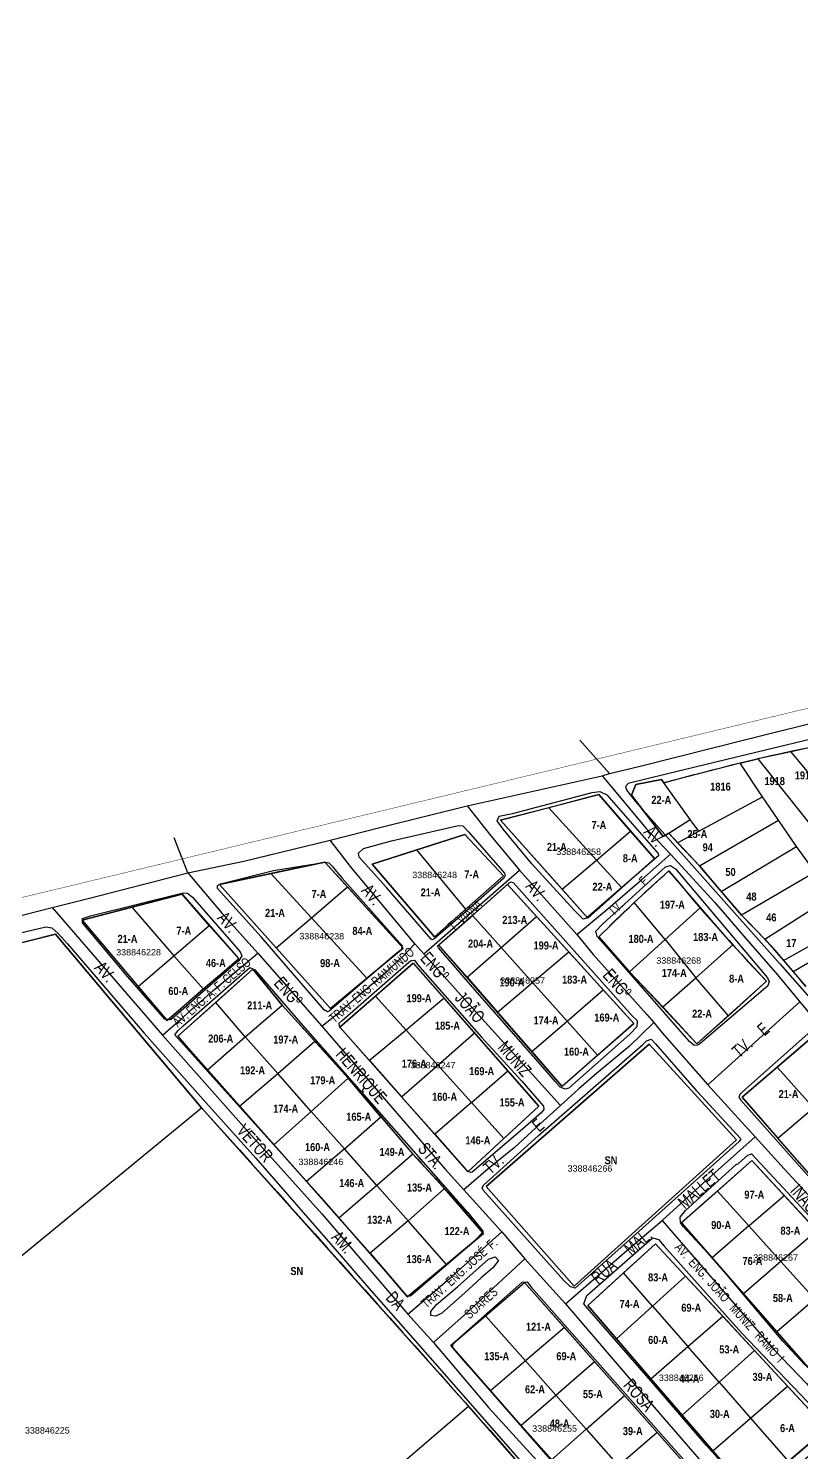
# Model space of a CAD drawing. Extents: x 206099 to 208675, y 4843659 to 4845705.
# Drawn here: x 206519.7 to 206761.2, y 4844237.4 to 4844682.2 of the extents above; entities that cross this region are included whole.
import ezdxf
from ezdxf.enums import TextEntityAlignment as Align

# ---------------------------------------------------------------- set-up
doc = ezdxf.new("R2010")
doc.units = 0
doc.header["$LTSCALE"] = 1.5
doc.header["$MEASUREMENT"] = 0
for name, color, linetype in [('CD-MALHA-LOTES', 40, 'CONTINUOUS'), ('CD_TXT_QUADRA', 7, 'CONTINUOUS'), ('LM-LIM-SETOR-FISCAL', 7, 'CONTINUOUS'), ('RU-QUADRAS', 6, 'CONTINUOUS'), ('SV-EIXO-RUA-PAV', 20, 'CONTINUOUS'), ('SV-RUA-PAVIM-S-GUIA-C-GUIA', 7, 'CONTINUOUS'), ('SV-TXT-RUA-PAV-S-GUIA-C-GUIA', 7, 'CONTINUOUS'), ('Th_NmrPort', 7, 'CONTINUOUS')]:
    doc.layers.add(name, color=color, linetype=linetype)
doc.styles.add('3388-46-2D_TXT$0$ARIAL', font='ARIAL.TTF')
doc.styles.add('ARIAL', font='ARIAL.TTF')
doc.styles.add('MONOTXT', font='ARIAL.TTF', dxfattribs={"height": 0.2})
doc.styles.get("Standard").update_dxf_attribs({"font": 'swisscbo.ttf'})
doc.linetypes.add('Limite', pattern='A,20,-3,[130,ltypeshp.shx,S=6.35,R=0,X=0,Y=0],-3,20', length=46)

msp = doc.modelspace()

# ---------------------------------------------------------------- linework, layer by layer
at = {"layer": 'CD-MALHA-LOTES', "linetype": 'Continuous'}
for p, q in [((206757.97, 4844456.3), (206747.51, 4844454.14)), ((206766.96, 4844458.39), (206757.97, 4844456.3)), ((206775.87, 4844434.45), (206757.97, 4844456.3)), ((206742.04, 4844452.79), (206718.18, 4844446.58)), ((206742.04, 4844452.79), (206747.51, 4844454.14)), ((206748.95, 4844442.24), (206742.04, 4844452.79)), ((206747.51, 4844454.14), (206772.44, 4844422.8)), ((206709.41, 4844446.12), (206708.06, 4844442.73)), ((206717.39, 4844447.68), (206709.41, 4844446.12)), ((206718.18, 4844446.58), (206717.39, 4844447.68)), ((206726.41, 4844435.1), (206718.18, 4844446.58)), ((206697.84, 4844442.98), (206682.2, 4844438.81)), ((206707.78, 4844431.55), (206697.84, 4844442.98)), ((206708.06, 4844442.73), (206717.99, 4844429.87)), ((206729.11, 4844431.47), (206748.95, 4844442.24)), ((206753.98, 4844434.92), (206748.95, 4844442.24)), ((206682.2, 4844438.81), (206667.11, 4844434.96)), ((206697.08, 4844422.48), (206682.2, 4844438.81)), ((206667.11, 4844434.96), (206686.38, 4844413.43)), ((206719.68, 4844430.92), (206726.41, 4844435.1)), ((206729.11, 4844431.47), (206726.41, 4844435.1)), ((206729.3, 4844420.7), (206753.98, 4844434.92)), ((206759.59, 4844426.7), (206753.98, 4844434.92)), ((206656, 4844430.42), (206641, 4844425.63)), ((206668.06, 4844417.53), (206656, 4844430.42)), ((206697.08, 4844422.48), (206707.78, 4844431.55)), ((206715.27, 4844422.93), (206707.78, 4844431.55)), ((206717.99, 4844429.87), (206719.68, 4844430.92)), ((206719.68, 4844430.92), (206722.48, 4844427.85)), ((206722.48, 4844427.85), (206729.11, 4844431.47)), ((206641, 4844425.63), (206627.08, 4844421.21)), ((206656.36, 4844407.17), (206641, 4844425.63)), ((206722.48, 4844427.85), (206729.3, 4844420.7)), ((206736.11, 4844412.69), (206759.59, 4844426.7)), ((206765.44, 4844418.7), (206759.59, 4844426.7)), ((206612.33, 4844421.86), (206595.4, 4844418.24)), ((206619.34, 4844414.15), (206612.33, 4844421.86)), ((206627.08, 4844421.21), (206646.51, 4844398.46)), ((206686.38, 4844413.43), (206697.08, 4844422.48)), ((206697.08, 4844422.48), (206705.08, 4844413.76)), ((206705.08, 4844413.76), (206715.27, 4844422.93)), ((206729.3, 4844420.7), (206736.11, 4844412.69)), ((206595.4, 4844418.24), (206579.35, 4844414.8)), ((206579.35, 4844414.8), (206597.1, 4844395.04)), ((206608.07, 4844404.47), (206595.4, 4844418.24)), ((206656.36, 4844407.17), (206668.06, 4844417.53)), ((206669.35, 4844414.81), (206658.4, 4844405.17)), ((206678.43, 4844404.82), (206669.35, 4844414.81)), ((206719.76, 4844419.16), (206708.87, 4844409.18)), ((206729.62, 4844407.71), (206719.76, 4844419.16)), ((206765.44, 4844418.7), (206742.44, 4844405.22)), ((206749.7, 4844397.77), (206778.23, 4844416.03)), ((206567.72, 4844411.79), (206551.96, 4844407.72)), ((206576.2, 4844402.02), (206567.72, 4844411.79)), ((206608.07, 4844404.47), (206619.34, 4844414.15)), ((206636.7, 4844394.99), (206619.34, 4844414.15)), ((206686.38, 4844413.43), (206694.46, 4844404.32)), ((206694.46, 4844404.32), (206705.08, 4844413.76)), ((206736.11, 4844412.69), (206742.44, 4844405.22)), ((206551.96, 4844407.72), (206536.48, 4844403.73)), ((206551.96, 4844407.72), (206565.16, 4844392.61)), ((206646.51, 4844398.46), (206656.36, 4844407.17)), ((206708.87, 4844409.18), (206697.85, 4844398.49)), ((206718.53, 4844397.63), (206708.87, 4844409.18)), ((206718.53, 4844397.63), (206729.62, 4844407.71)), ((206739.69, 4844396.01), (206729.62, 4844407.71)), ((206536.48, 4844403.73), (206553.94, 4844383.04)), ((206565.16, 4844392.61), (206576.2, 4844402.02)), ((206585.41, 4844391.59), (206576.2, 4844402.02)), ((206597.1, 4844395.04), (206608.07, 4844404.47)), ((206608.07, 4844404.47), (206625.38, 4844385.55)), ((206658.4, 4844405.17), (206647.91, 4844395.95)), ((206667.36, 4844395.16), (206658.4, 4844405.17)), ((206667.36, 4844395.16), (206678.43, 4844404.82)), ((206688.44, 4844393.82), (206678.43, 4844404.82)), ((206742.44, 4844405.22), (206749.7, 4844397.77)), ((206755.56, 4844391.14), (206780.93, 4844405.38)), ((206783.35, 4844401.94), (206758.56, 4844387.62)), ((206528.2, 4844399.31), (206390.32, 4844365.13)), ((206573.81, 4844345.11), (206528.2, 4844399.31)), ((206697.85, 4844398.49), (206707.45, 4844387.61)), ((206707.45, 4844387.61), (206718.53, 4844397.63)), ((206718.53, 4844397.63), (206728.11, 4844385.74)), ((206749.7, 4844397.77), (206755.56, 4844391.14)), ((206553.94, 4844383.04), (206565.16, 4844392.61)), ((206574.3, 4844382.22), (206565.16, 4844392.61)), ((206597.1, 4844395.04), (206614.05, 4844376.1)), ((206625.38, 4844385.55), (206636.7, 4844394.99)), ((206647.91, 4844395.95), (206656.7, 4844385.86)), ((206656.7, 4844385.86), (206667.36, 4844395.16)), ((206667.36, 4844395.16), (206677.15, 4844384.22)), ((206677.15, 4844384.22), (206688.44, 4844393.82)), ((206699.23, 4844381.95), (206688.44, 4844393.82)), ((206728.11, 4844385.74), (206739.69, 4844396.01)), ((206750.26, 4844384.63), (206739.69, 4844396.01)), ((206574.3, 4844382.22), (206585.41, 4844391.59)), ((206589.79, 4844388.4), (206578.19, 4844378.04)), ((206598.93, 4844377.16), (206589.79, 4844388.4)), ((206639.91, 4844390.33), (206628.08, 4844379.99)), ((206649.56, 4844379.32), (206639.91, 4844390.33)), ((206755.56, 4844391.14), (206758.56, 4844387.62)), ((206614.05, 4844376.1), (206625.38, 4844385.55)), ((206656.7, 4844385.86), (206666.23, 4844374.93)), ((206666.23, 4844374.93), (206677.15, 4844384.22)), ((206687.92, 4844372.19), (206677.15, 4844384.22)), ((206707.45, 4844387.61), (206717.87, 4844376.67)), ((206717.87, 4844376.67), (206728.11, 4844385.74)), ((206738.31, 4844373.79), (206728.11, 4844385.74)), ((206738.31, 4844373.79), (206750.26, 4844384.63)), ((206758.56, 4844387.62), (206762.47, 4844382.98)), ((206553.94, 4844383.04), (206563.04, 4844372.33)), ((206563.04, 4844372.33), (206574.3, 4844382.22)), ((206628.08, 4844379.99), (206616.99, 4844370.31)), ((206637.67, 4844369.37), (206628.08, 4844379.99)), ((206649.56, 4844379.32), (206637.67, 4844369.37)), ((206659.03, 4844368.51), (206649.56, 4844379.32)), ((206687.92, 4844372.19), (206699.23, 4844381.95)), ((206708.79, 4844371.44), (206699.23, 4844381.95)), ((206578.19, 4844378.04), (206566.38, 4844367.5)), ((206587.44, 4844367.25), (206578.19, 4844378.04)), ((206587.44, 4844367.25), (206598.93, 4844377.16)), ((206609.17, 4844365.94), (206598.93, 4844377.16)), ((206666.23, 4844374.93), (206676.91, 4844362.67)), ((206717.87, 4844376.67), (206728.49, 4844365.06)), ((206676.91, 4844362.67), (206687.92, 4844372.19)), ((206687.92, 4844372.19), (206697.49, 4844361.5)), ((206697.49, 4844361.5), (206708.79, 4844371.44)), ((206728.49, 4844365.06), (206738.31, 4844373.79)), ((206566.38, 4844367.5), (206575.54, 4844356.89)), ((206575.54, 4844356.89), (206587.44, 4844367.25)), ((206587.44, 4844367.25), (206597.58, 4844355.79)), ((206597.58, 4844355.79), (206609.17, 4844365.94)), ((206609.17, 4844365.94), (206619.58, 4844354.36)), ((206616.99, 4844370.31), (206626.27, 4844359.83)), ((206637.67, 4844369.37), (206626.27, 4844359.83)), ((206647.54, 4844358.43), (206637.67, 4844369.37)), ((206647.54, 4844358.43), (206659.03, 4844368.51)), ((206669.46, 4844356.62), (206659.03, 4844368.51)), ((206764.58, 4844367.29), (206753.52, 4844357.79)), ((206713.54, 4844364.97), (206662.63, 4844320.48)), ((206676.91, 4844362.67), (206686.41, 4844351.76)), ((206686.41, 4844351.76), (206697.49, 4844361.5)), ((206740.88, 4844335.09), (206713.54, 4844364.97)), ((206626.27, 4844359.83), (206636.26, 4844348.54)), ((206636.26, 4844348.54), (206647.54, 4844358.43)), ((206647.54, 4844358.43), (206658.09, 4844346.76)), ((206753.52, 4844357.79), (206742.61, 4844348.41)), ((206764.86, 4844345.07), (206753.52, 4844357.79)), ((206575.54, 4844356.89), (206585.59, 4844345.6)), ((206585.59, 4844345.6), (206597.58, 4844355.79)), ((206608.02, 4844343.99), (206597.58, 4844355.79)), ((206619.58, 4844354.36), (206608.02, 4844343.99)), ((206629.78, 4844342.26), (206619.58, 4844354.36)), ((206658.09, 4844346.76), (206669.46, 4844356.62)), ((206679.09, 4844345.63), (206669.46, 4844356.62)), ((206636.26, 4844348.54), (206646.63, 4844336.83)), ((206742.61, 4844348.41), (206753.79, 4844335.63)), ((206459.44, 4844251.33), (206573.81, 4844345.11)), ((206657.11, 4844251.92), (206573.81, 4844345.11)), ((206585.59, 4844345.6), (206596.35, 4844333.52)), ((206596.35, 4844333.52), (206608.02, 4844343.99)), ((206608.02, 4844343.99), (206618.39, 4844332.29)), ((206658.09, 4844346.76), (206646.63, 4844336.83)), ((206658.09, 4844346.76), (206668.21, 4844335.55)), ((206668.21, 4844335.55), (206679.09, 4844345.63)), ((206753.79, 4844335.63), (206764.86, 4844345.07)), ((206618.39, 4844332.29), (206629.78, 4844342.26)), ((206629.78, 4844342.26), (206639.77, 4844330.63)), ((206646.63, 4844336.83), (206656.97, 4844325.14)), ((206656.97, 4844325.14), (206668.21, 4844335.55)), ((206690.18, 4844289.4), (206740.88, 4844335.09)), ((206763.57, 4844324.44), (206753.79, 4844335.63)), ((206596.35, 4844333.52), (206606.53, 4844322.09)), ((206618.39, 4844332.29), (206606.53, 4844322.09)), ((206628.52, 4844320.84), (206618.39, 4844332.29)), ((206639.77, 4844330.63), (206628.52, 4844320.84)), ((206649.68, 4844319.86), (206639.77, 4844330.63)), ((206745.66, 4844328.6), (206734.88, 4844319.07)), ((206755.74, 4844317.75), (206745.66, 4844328.6)), ((206606.53, 4844322.09), (206616.69, 4844310.68)), ((206628.52, 4844320.84), (206616.69, 4844310.68)), ((206628.52, 4844320.84), (206638.28, 4844309.81)), ((206649.68, 4844319.86), (206638.28, 4844309.81)), ((206661.81, 4844305.84), (206649.68, 4844319.86)), ((206662.63, 4844320.48), (206690.18, 4844289.4)), ((206734.88, 4844319.07), (206723.68, 4844309.17)), ((206744.7, 4844308.2), (206734.88, 4844319.07)), ((206744.7, 4844308.2), (206755.74, 4844317.75)), ((206766, 4844306.7), (206755.74, 4844317.75)), ((206616.69, 4844310.68), (206626.47, 4844299.7)), ((206638.28, 4844309.81), (206626.47, 4844299.7)), ((206650.26, 4844296.2), (206638.28, 4844309.81)), ((206723.68, 4844309.17), (206733.21, 4844298.27)), ((206744.7, 4844308.2), (206733.21, 4844298.27)), ((206754.75, 4844297.08), (206744.7, 4844308.2)), ((206650.26, 4844296.2), (206661.81, 4844305.84)), ((206766, 4844306.7), (206754.75, 4844297.08)), ((206626.47, 4844299.7), (206638.12, 4844286.06)), ((206715.55, 4844302.63), (206705.61, 4844293.56)), ((206724.89, 4844292.56), (206715.55, 4844302.63)), ((206638.12, 4844286.06), (206650.26, 4844296.2)), ((206733.21, 4844298.27), (206743.03, 4844287.05)), ((206754.75, 4844297.08), (206743.03, 4844287.05)), ((206754.75, 4844297.08), (206765.32, 4844285.39)), ((206662.42, 4844280.09), (206674.69, 4844290.55)), ((206674.69, 4844290.55), (206687.1, 4844276.5)), ((206705.61, 4844293.56), (206694.43, 4844283.37)), ((206714.66, 4844283.2), (206705.61, 4844293.56)), ((206714.66, 4844283.2), (206724.89, 4844292.56)), ((206736.55, 4844280), (206724.89, 4844292.56)), ((206743.03, 4844287.05), (206753.49, 4844275.1)), ((206694.43, 4844283.37), (206703.43, 4844272.91)), ((206703.43, 4844272.91), (206714.66, 4844283.2)), ((206714.66, 4844283.2), (206725.71, 4844270.55)), ((206765.32, 4844285.39), (206753.49, 4844275.1)), ((206662.42, 4844280.09), (206651.64, 4844270.9)), ((206674.91, 4844266.03), (206662.42, 4844280.09)), ((206725.71, 4844270.55), (206736.55, 4844280)), ((206746.51, 4844269.26), (206736.55, 4844280)), ((206687.1, 4844276.5), (206674.91, 4844266.03)), ((206696.49, 4844265.86), (206687.1, 4844276.5)), ((206703.43, 4844272.91), (206714.14, 4844260.46)), ((206753.49, 4844275.1), (206763.25, 4844263.95)), ((206651.64, 4844270.9), (206664.05, 4844256.7)), ((206714.14, 4844260.46), (206725.71, 4844270.55)), ((206735.44, 4844259.41), (206725.71, 4844270.55)), ((206735.44, 4844259.41), (206746.51, 4844269.26)), ((206756.77, 4844258.2), (206746.51, 4844269.26)), ((206674.91, 4844266.03), (206664.05, 4844256.7)), ((206684.39, 4844255.37), (206674.91, 4844266.03)), ((206684.39, 4844255.37), (206696.49, 4844265.86)), ((206705.85, 4844255.27), (206696.49, 4844265.86)), ((206714.14, 4844260.46), (206723.88, 4844249.12)), ((206723.88, 4844249.12), (206735.44, 4844259.41)), ((206735.44, 4844259.41), (206745.25, 4844248.18)), ((206664.05, 4844256.7), (206673.49, 4844245.9)), ((206673.49, 4844245.9), (206684.39, 4844255.37)), ((206684.39, 4844255.37), (206693.86, 4844244.72)), ((206693.86, 4844244.72), (206705.85, 4844255.27)), ((206716.1, 4844243.66), (206705.85, 4844255.27)), ((206745.25, 4844248.18), (206756.77, 4844258.2)), ((206769.11, 4844244.9), (206756.77, 4844258.2)), ((206543.73, 4844154.96), (206657.11, 4844251.92)), ((206698.75, 4844204.8), (206657.11, 4844251.92)), ((206673.49, 4844245.9), (206682.93, 4844235.1)), ((206723.88, 4844249.12), (206733.49, 4844237.95)), ((206733.49, 4844237.95), (206745.25, 4844248.18)), ((206745.25, 4844248.18), (206757.09, 4844234.63)), ((206682.93, 4844235.1), (206693.86, 4844244.72)), ((206693.86, 4844244.72), (206704.02, 4844233.29)), ((206716.1, 4844243.66), (206704.02, 4844233.29)), ((206726.97, 4844231.35), (206716.1, 4844243.66)), ((206757.09, 4844234.63), (206769.11, 4844244.9)), ((206733.49, 4844237.95), (206745.13, 4844224.41))]:
    msp.add_line(p, q, dxfattribs=at)
at = {"layer": 'LM-LIM-SETOR-FISCAL', "linetype": 'Limite', "ltscale": 0.1, "const_width": 0.13, "flags": 128}
msp.add_lwpolyline([(206951.13, 4844515.15), (206103.85, 4844311.15), (206102.2, 4844310.76), (206463.03, 4843896.23), (206552, 4844015.88), (206955.36, 4843691.91), (206997.06, 4843661.13), (206998.31, 4843663.57), (207016.42, 4843698.58), (207012.73, 4843700.99), (207070.72, 4843830.73), (207120.99, 4843945.82), (207148.62, 4843951), (207201.26, 4843971.46), (207207.29, 4843958.02), (207217.12, 4843955.42), (207337.27, 4843938.21), (207437.15, 4843921.71), (207622.29, 4843892.61), (207679.53, 4843880.04), (207690.49, 4843889.02), (207671.55, 4843915.2), (207748.93, 4843970.7), (207711.26, 4844025.71), (207698.36, 4844043.55), (207668.91, 4844086.59), (207641.42, 4844125.22), (207698.91, 4844166.45), (207678.15, 4844195.51), (207667.43, 4844209.54), (207654.06, 4844227.54), (207631.24, 4844260.95), (207605.71, 4844299.54), (207598, 4844309.83), (207586.64, 4844326.37), (207553.25, 4844375.41), (207542.96, 4844389.81), (207530.49, 4844407.67), (207597.31, 4844451.76), (207621.23, 4844476.19), (207656.93, 4844513), (207690.53, 4844547.25), (207699.44, 4844555.93), (207701.4, 4844564.61), (207693.13, 4844573.37), (207679, 4844583.84), (207661.07, 4844596.77), (207637.45, 4844615.37), (207585.86, 4844655.97), (207575.48, 4844664.69), (207569.08, 4844671.5), (207569.45, 4844680.36), (207654.93, 4844703.13), (207663.89, 4844680.39), (207677.57, 4844669.34), (207702.32, 4844650.54), (207716.26, 4844640.68), (207753.78, 4844609.83), (207762.93, 4844554.62), (207770.13, 4844473.57), (207776.84, 4844472.68), (207793.01, 4844360.57), (207785.17, 4844355.62), (207770.44, 4844345.59), (207748.43, 4844330.95), (207747.91, 4844324.8), (207753.52, 4844317.31), (207769.28, 4844298.69), (207775.01, 4844293.43), (207782.88, 4844283.92), (207789.15, 4844276.2), (207815.46, 4844244.33), (207819.38, 4844241.82), (207833.89, 4844253.22), (207837.15, 4844248.8), (207827.85, 4844241.71), (207830.8, 4844238.17), (207835.76, 4844241.82), (207843.28, 4844230.65), (207850.47, 4844234.85), (207853.27, 4844229.99), (207850.22, 4844228.31), (207852.55, 4844223.47), (207862.28, 4844194.53), (207852.98, 4844190.72), (207855.45, 4844183.13), (207841.05, 4844179.2), (207842.75, 4844174.19), (207831.58, 4844167.48), (207835.38, 4844161.88), (207841.17, 4844165.37), (207847.07, 4844155.75), (207831.32, 4844146.19), (207834.89, 4844140.85), (207829.27, 4844137.4), (207831.74, 4844133), (207827.93, 4844130.58), (207830.96, 4844126.13), (207825.79, 4844122.95), (207828.8, 4844117.88), (207826.74, 4844116.71), (207837.07, 4844101.63), (207828.21, 4844096.11), (207838.21, 4844083.58), (207810.77, 4844063.9), (207814.94, 4844058.51), (207818.35, 4844060.87), (207823.85, 4844053.22), (207815.63, 4844047.62), (207818.11, 4844034.1), (207801.11, 4844022.39), (207805.92, 4844012.86), (207800.29, 4844003.99), (207792.72, 4843932.76), (207821.91, 4843926.4), (207859.75, 4843922.03), (207884.09, 4843912.26), (207889.39, 4843912.02), (207898.99, 4843924.88), (207898.88, 4843930.09), (207899.02, 4843938.96), (207962.06, 4843938.77), (207963.84, 4843901.85), (207941.02, 4843902.05), (207942.04, 4843841.47), (208007.7, 4843841.21), (208022.14, 4843841.12), (208036.07, 4843839.89), (208056.34, 4843840.14), (208090.26, 4843841.1), (208106.1, 4843842.59), (208189.59, 4843856.54), (208188.16, 4843865.4), (208275.25, 4843877.18), (208292.72, 4843880.37), (208298.69, 4843887.78), (208321.91, 4843926.37), (208334.62, 4843947.55), (208347.38, 4843979.84), (208351.66, 4843981.53), (208361.4, 4843993.9), (208372.92, 4843999.2), (208371.9, 4844007.23), (208387.36, 4844030.68), (208393.74, 4844026.56), (208401.25, 4844038.55), (208394.9, 4844042.64), (208398.77, 4844059.02), (208405.89, 4844063.32), (208424.47, 4844062.68), (208426.06, 4844069.85), (208422.67, 4844090.07), (208413.98, 4844110.55), (208424.48, 4844115.64), (208426.74, 4844111.64), (208466.87, 4844139.33), (208484, 4844172.26), (208526.46, 4844173.32), (208524.92, 4844238.99), (208556.34, 4844273.82), (208606.67, 4844329.22), (208617.29, 4844355.28), (208634.75, 4844382.44), (208623.4, 4844573.87), (208620.94, 4844586.93), (208617.24, 4844585.48), (208611.62, 4844582.44), (208602.16, 4844575.47), (208597.22, 4844571.55), (208589.65, 4844565.64), (208583.91, 4844560.59), (208574.64, 4844553.13), (208565.88, 4844547.77), (208558.91, 4844543.84), (208546.16, 4844536.68), (208538.21, 4844532.01), (208523.21, 4844523.48), (208501.29, 4844510.52), (208474.09, 4844504.73), (208470.3, 4844549.75), (208469.96, 4844556.19), (208469.21, 4844570.01), (208467.84, 4844586.2), (208466.79, 4844596.16), (208463.28, 4844642.74), (208459.25, 4844689.33), (208457.41, 4844719.81), (208456.59, 4844734.9), (208455.83, 4844742.23), (208452.75, 4844785.24), (208451.92, 4844795.94), (208448.46, 4844834.88), (208447.26, 4844852.46), (208446.16, 4844873.31), (208445.12, 4844881.64), (208441.97, 4844928.93), (208438.81, 4844974.82), (208435.74, 4845020.91), (208434.09, 4845038.6), (208431.09, 4845069.57), (208428.45, 4845117.03), (208425.65, 4845163.09), (208425.04, 4845177.97), (208424.21, 4845193.61), (208423.19, 4845208.28), (208420.65, 4845245.05), (208420.1, 4845254.11), (208419.59, 4845259.67), (208417.58, 4845281.54), (208417.08, 4845287.58), (208415.98, 4845307.61), (208414.07, 4845322.51), (208412.84, 4845335.67), (208409.33, 4845349.09), (208404.94, 4845354.53), (208397.22, 4845363.48), (208391.26, 4845367.95), (208373.27, 4845347.25), (208334.49, 4845303.29), (208294.22, 4845257.76), (208255.35, 4845213.1), (208212.72, 4845163.71), (208171.57, 4845116.42), (208140.51, 4845080.89), (208114.59, 4845051), (208102.6, 4845036.98), (208066.61, 4844996.14), (208032.07, 4844956.22), (207998.73, 4844916.29), (207967.12, 4844879.57), (207953.42, 4844867.05), (207945.01, 4844857.92), (207921.99, 4844836.18), (207906.18, 4844822.02), (207877.77, 4844798.99), (207836.45, 4844772.36), (207834.47, 4844792.78), (207833.01, 4844807.86), (207831.55, 4844856.55), (207830.63, 4844904.88), (207830.37, 4844927.94), (207830.09, 4844953.39), (207831, 4845001.71), (207831.73, 4845050.95), (207831.55, 4845099.46), (207831.55, 4845147.97), (207831.18, 4845196.48), (207831.39, 4845224.82), (207831.52, 4845241.53), (207831.55, 4845245.91), (207831.55, 4845246.41), (207831.18, 4845294.78), (207831.18, 4845343.11), (207831.73, 4845394.36), (207833.37, 4845443.42), (207833.92, 4845490.65), (207833.71, 4845521.07), (207833.56, 4845541.9), (207833.48, 4845550.53), (207833.19, 4845579.45), (207832.83, 4845604.85), (207833.56, 4845629.33), (207836.48, 4845656.56), (207836.76, 4845664.71), (207825.37, 4845667.68), (207821.82, 4845668.69), (207816.91, 4845670.09), (207805.68, 4845673.47), (207791.7, 4845677.75), (207783.5, 4845679.57), (207766.81, 4845685.02), (207754.43, 4845688.82), (207739.64, 4845691.3), (207722.13, 4845693.94), (207717.1, 4845694.68), (207690.08, 4845700.62), (207680.08, 4845702.89), (207670.03, 4845704.98), (207667.81, 4845700.16), (207660.99, 4845676.98), (207660.54, 4845673.8), (207657.39, 4845659.57), (207656.59, 4845656.53), (207655.95, 4845653.98), (207650.56, 4845639.59), (207647.27, 4845633.02), (207644.17, 4845622.85), (207641.37, 4845615.1), (207618.1, 4845615.4), (207601.33, 4845615.86), (207592.93, 4845615.82), (207543.69, 4845617.43), (207493.78, 4845618.83), (207471.28, 4845620.61), (207442.67, 4845621.38), (207409.05, 4845621.45), (207395.8, 4845621.64), (207345.61, 4845622.76), (207297.34, 4845623.66), (207302.37, 4845557.49), (207306.56, 4845504.34), (207309.91, 4845464.2), (207314.17, 4845425.29), (207318.44, 4845350.96), (207323.01, 4845301.38), (207326.21, 4845262.61), (207329.56, 4845220.35), (207332.3, 4845183.41), (207332.77, 4845157.36), (207331.5, 4845129.31), (207329.48, 4845113.1), (207327.97, 4845099.78), (207322.7, 4845067.42), (207315.32, 4845031.5), (207304.58, 4844989.44), (207294.83, 4844945.95), (207285.39, 4844902.77), (207275.03, 4844859.74), (207265.74, 4844820.37), (207255.53, 4844777.19), (207247.26, 4844743.37), (207237.49, 4844702.4), (207233.3, 4844686.1), (207226.31, 4844651.65), (207222.36, 4844634.38), (207221.5, 4844580.09), (207184.7, 4844571.41), (207132.94, 4844558.17), (207106.7, 4844555.23), (207101.3, 4844554.58), (207090.18, 4844551.4), (207069.41, 4844546.2), (207052.47, 4844541.19), (207025, 4844537.01), (206969.31, 4844520.12)], close=True, dxfattribs=at)
at = {"layer": 'RU-QUADRAS', "color": 6, "linetype": 'Continuous'}
msp.add_lwpolyline([(206762.47, 4844382.98, 0.030133), (206742.44, 4844405.22), (206729.3, 4844420.7), (206719.68, 4844430.92), (206717.99, 4844429.87), (206708.06, 4844442.73), (206709.41, 4844446.12), (206717.39, 4844447.68), (206718.18, 4844446.58, -0.018571), (206766.96, 4844458.39)], format="xyb", dxfattribs=at)
for points in [[(206667.11, 4844434.96), (206697.84, 4844442.98), (206715.27, 4844422.93), (206694.46, 4844404.32)], [(206627.08, 4844421.21), (206656, 4844430.42), (206668.06, 4844417.53), (206646.51, 4844398.46)], [(206579.35, 4844414.8), (206612.33, 4844421.86), (206636.7, 4844394.99), (206614.05, 4844376.1)], [(206647.91, 4844395.95), (206669.35, 4844414.81), (206708.79, 4844371.44), (206686.41, 4844351.76)], [(206536.48, 4844403.73), (206567.72, 4844411.79), (206585.41, 4844391.59), (206563.04, 4844372.33)], [(206616.99, 4844370.31), (206639.91, 4844390.33), (206679.09, 4844345.63), (206656.97, 4844325.14)], [(206742.61, 4844348.41), (206764.58, 4844367.29), (206815.48, 4844310.35), (206793.09, 4844290.66)], [(206662.63, 4844320.48), (206713.54, 4844364.97), (206740.88, 4844335.09), (206690.18, 4844289.4)], [(206723.68, 4844309.17), (206745.66, 4844328.6), (206786.43, 4844284.7), (206763.25, 4844263.95)], [(206694.43, 4844283.37), (206715.55, 4844302.63), (206769.11, 4844244.9), (206745.13, 4844224.41)], [(206651.64, 4844270.9), (206674.69, 4844290.55), (206742.37, 4844213.92), (206714.93, 4844198.49)]]:
    msp.add_lwpolyline(points, close=True, dxfattribs=at)
for points in [[(206697.85, 4844398.49, -0.014189), (206719.76, 4844419.16, 0.018863), (206750.26, 4844384.63), (206728.49, 4844365.06), (206707.45, 4844387.61)], [(206325.28, 4844351.83), (206333.57, 4844355.2), (206343.28, 4844357.34), (206344.21, 4844355.8), (206356.52, 4844357.69), (206390.32, 4844365.13), (206528.2, 4844399.31), (206573.81, 4844345.11, -0.002841), (206698.75, 4844204.8), (206589.33, 4844096.56), (206568.01, 4844074.39), (206563.77, 4844070.38), (206546.93, 4844089.12), (206542.23, 4844093.13), (206534.12, 4844102.52), (206554, 4844121.12), (206542.38, 4844133.62), (206540.27, 4844131.83), (206551.04, 4844121.23), (206532.48, 4844104.43), (206448.32, 4844203.29), (206377.05, 4844283.38), (206364.41, 4844299.96), (206347.85, 4844317.84)], [(206566.38, 4844367.5), (206589.79, 4844388.4), (206598.93, 4844377.16), (206619.58, 4844354.36), (206639.77, 4844330.63, -0.015295), (206661.81, 4844305.84), (206638.12, 4844286.06), (206626.47, 4844299.7)]]:
    msp.add_lwpolyline(points, format="xyb", close=True, dxfattribs=at)
at = {"layer": 'SV-EIXO-RUA-PAV'}
for p, q in [((206744.15, 4844460.26), (206781.39, 4844469.55)), ((206710.76, 4844451.82), (206744.15, 4844460.26)), ((206701.22, 4844449.49), (206710.76, 4844451.82)), ((206656.76, 4844439.44), (206698.88, 4844448.82)), ((206698.88, 4844448.82), (206701.22, 4844449.49)), ((206629.87, 4844432.74), (206656.76, 4844439.44)), ((206613.96, 4844428.74), (206629.87, 4844432.74)), ((206586.99, 4844422.15), (206613.96, 4844428.74)), ((206569.46, 4844418.49), (206586.99, 4844422.15)), ((206538.41, 4844410.46), (206569.46, 4844418.49)), ((206527.16, 4844407.71), (206538.41, 4844410.46)), ((206505.95, 4844402.29), (206527.16, 4844407.71))]:
    msp.add_line(p, q, dxfattribs=at)
at = {"layer": 'SV-EIXO-RUA-PAV', "flags": 128}
for points in [[(206691.94, 4844459.95), (206701.22, 4844449.49)], [(206698.88, 4844448.82), (206704.82, 4844441.69), (206712.54, 4844432.48), (206720.26, 4844424.32), (206734.13, 4844409.19), (206742.39, 4844399.51), (206753.64, 4844386.65), (206760.63, 4844378.2), (206767.09, 4844370.38), (206778.74, 4844358.13), (206794.51, 4844340.35), (206814.2, 4844319.06), (206820.05, 4844311.95), (206823.44, 4844307.61), (206830.67, 4844299.17), (206844.58, 4844283.86), (206848.55, 4844279.19), (206871.83, 4844252.03)], [(206656.76, 4844439.44), (206664.13, 4844430.09), (206673.09, 4844419.34), (206691, 4844399.2), (206696.08, 4844393.03), (206712.9, 4844374.29), (206715.01, 4844371.7), (206717.59, 4844368.54), (206731.94, 4844352.23), (206746.74, 4844336.05), (206755.79, 4844326.01), (206767.04, 4844313.83), (206775.26, 4844304.22), (206788.05, 4844289.78), (206791.13, 4844286.03), (206791.82, 4844285.19), (206792.37, 4844284.51), (206796.7, 4844279.48), (206809.82, 4844263.55), (206815.36, 4844257.45), (206828.56, 4844240.4)], [(206569.46, 4844418.49), (206565.23, 4844429.45)], [(206685.93, 4844345.87), (206658.52, 4844376.08), (206643.18, 4844393.22), (206640.44, 4844396.34), (206630.64, 4844408.13), (206620.26, 4844420.51), (206613.96, 4844428.74)], [(206691, 4844399.2), (206700.81, 4844407.34), (206711.25, 4844416.38), (206720.26, 4844424.32)], [(206643.18, 4844393.22), (206673.09, 4844419.34)], [(206569.46, 4844418.49), (206580.25, 4844405.74), (206591.36, 4844393.38), (206611.39, 4844370.59), (206649.91, 4844325.99), (206655.73, 4844319.53), (206667.55, 4844306.32), (206674.78, 4844297.95), (206687.4, 4844283.85), (206709.82, 4844257.8), (206730.47, 4844233.92), (206745.83, 4844216.48), (206752.47, 4844208.94)], [(206527.16, 4844407.71), (206552.34, 4844378.53), (206561.54, 4844367.81), (206589.37, 4844336.5), (206611.39, 4844311.98), (206638.18, 4844280.64), (206646.21, 4844271.82), (206663.42, 4844251.55), (206684.94, 4844227.92), (206697.45, 4844212.41), (206709.88, 4844198.08), (206714.53, 4844189.56)], [(206561.54, 4844367.81), (206567.3, 4844372.83), (206577.33, 4844381.6), (206586.85, 4844389.62), (206591.36, 4844393.38)], [(206611.39, 4844370.59), (206615.42, 4844373.83), (206622.7, 4844380.04), (206631.23, 4844387.32), (206636.6, 4844392.4), (206640.44, 4844396.34)], [(206731.94, 4844352.23), (206760.63, 4844378.2)], [(206715.01, 4844371.7), (206707.4, 4844364.37), (206697.09, 4844355.82), (206691.61, 4844351), (206685.93, 4844345.87), (206678.24, 4844338.94), (206671.45, 4844332.59), (206663.34, 4844326.01), (206655.73, 4844319.53)], [(206687.4, 4844283.85), (206706.63, 4844300.59), (206717.66, 4844309.91), (206730.42, 4844321.59), (206746.74, 4844336.05)], [(206717.66, 4844309.91), (206734.24, 4844290.72), (206752.67, 4844269.48), (206762.77, 4844258.95), (206776.17, 4844243.67), (206785.55, 4844233.76), (206789.83, 4844228.88), (206791.91, 4844225.41)], [(206638.18, 4844280.64), (206651.94, 4844292.42), (206667.55, 4844306.32)], [(206646.21, 4844271.82), (206656.77, 4844281.21), (206664.99, 4844288.87), (206674.78, 4844297.95)]]:
    msp.add_lwpolyline(points, dxfattribs=at)
at = {"layer": 'SV-RUA-PAVIM-S-GUIA-C-GUIA', "flags": 128}
for points in [[(206781.21, 4844464.02), (206777.11, 4844463.38), (206765.39, 4844460.55), (206718.88, 4844449.26), (206707.01, 4844446.39), (206706.23, 4844445.46), (206706.65, 4844444.2), (206709.21, 4844440.83), (206728.61, 4844419.07), (206754.51, 4844389.94), (206772.16, 4844369.88), (206796.23, 4844343.15), (206817.82, 4844319.53), (206818.6, 4844318.65), (206870.74, 4844260.56), (206908.27, 4844276.2), (206932.04, 4844285.85), (206932.58, 4844287.29), (206932.47, 4844288.85), (206900.17, 4844326.19), (206832.95, 4844405.5), (206822.17, 4844417.69)], [(206709.58, 4844417.89), (206694.01, 4844404.32), (206692.96, 4844404.05), (206690.23, 4844406.72), (206676.93, 4844421.27), (206667.98, 4844432.15), (206666.09, 4844434.7), (206666.69, 4844436.24), (206670.91, 4844437.02), (206695.73, 4844443.59), (206698.14, 4844443.93), (206700.36, 4844442.82), (206716.36, 4844424.5), (206716.49, 4844423.85), (206715.16, 4844422.63)], [(206645.35, 4844397.86), (206631.53, 4844413.9), (206622.99, 4844423.38), (206622.78, 4844424.63), (206624.32, 4844426.14), (206633.08, 4844428.45), (206654.06, 4844433.28), (206655.35, 4844433.14), (206657.15, 4844431.25), (206668.36, 4844418.37), (206668.65, 4844417.64), (206668.21, 4844416.84), (206656.71, 4844406.77), (206646.36, 4844397.77), (206645.83, 4844397.57)], [(206635.66, 4844396.5), (206636.44, 4844395.78), (206636.15, 4844394.44), (206634.31, 4844393.04), (206613.68, 4844375.26), (206613.12, 4844375.03), (206612.09, 4844375.7), (206592.42, 4844398.47), (206578.78, 4844413.63), (206578.71, 4844414.58), (206579.72, 4844415.1), (206596.23, 4844419.25), (206612.5, 4844421.86), (206613.5, 4844421.63), (206614.57, 4844420.56), (206615.97, 4844418.87), (206617.66, 4844416.78)], [(206699.05, 4844396.69), (206697.31, 4844398.63), (206696.95, 4844400.24), (206698.96, 4844402.49), (206718.65, 4844420.39), (206720.21, 4844420.8), (206721.78, 4844419.76), (206750.55, 4844385.7), (206751.02, 4844384.54), (206750.63, 4844383.15), (206750.53, 4844383.1), (206729.39, 4844365.04), (206728.78, 4844364.71), (206727.62, 4844364.59), (206726.21, 4844365.82), (206699.25, 4844396.58), (206699.1, 4844396.74)], [(206647.5, 4844395.7), (206647.96, 4844396.09), (206658.4, 4844405.17), (206669.89, 4844415.35), (206670.47, 4844415.68), (206671.2, 4844415.35), (206708.28, 4844373.85), (206709.79, 4844372.36), (206709.74, 4844370.42), (206707.52, 4844368.13), (206688.46, 4844351.21), (206687.31, 4844350.94), (206685.77, 4844351.53), (206684.27, 4844353.27), (206680.34, 4844357.77), (206659.16, 4844381.93), (206647.81, 4844395.09)], [(206564.17, 4844372.6), (206562.32, 4844372.8), (206550.73, 4844386.01), (206536.59, 4844402.83), (206536.58, 4844404.28), (206539.1, 4844405.06), (206568.05, 4844412.27), (206569.39, 4844412.18), (206570.96, 4844410.94), (206585.79, 4844393.8), (206586.36, 4844392.59), (206585.46, 4844390.96), (206584.7, 4844390.44)], [(206656.96, 4844312.38), (206661.75, 4844306.51), (206659.27, 4844303.68), (206639, 4844286.29), (206637.85, 4844286.42), (206635.67, 4844288.98), (206612.94, 4844315.07), (206575.54, 4844356.69), (206565.44, 4844367.93), (206566.37, 4844369.1), (206568.04, 4844370.69), (206588.86, 4844388.97), (206590.39, 4844388.23), (206604.54, 4844371.76), (206656.81, 4844312.39)], [(206674.07, 4844338.45), (206658.31, 4844325.04), (206657.85, 4844324.85), (206656.86, 4844325.33), (206655.89, 4844326.45), (206634.7, 4844350.31), (206617.14, 4844370.12), (206616.85, 4844370.58), (206616.78, 4844371.53), (206617.65, 4844372.41), (206638.55, 4844390.63), (206639.26, 4844391.16), (206640.26, 4844391.18), (206641.23, 4844389.86), (206661.2, 4844367.18), (206673.78, 4844353.4), (206680.61, 4844345.62), (206680.69, 4844344.62), (206679.86, 4844343.49)], [(206728.73, 4844350.02), (206742.23, 4844335.41), (206741.7, 4844334.53), (206709.52, 4844305.72), (206690.46, 4844288.79), (206689.12, 4844289.18), (206688.88, 4844289.34), (206686.88, 4844291.14), (206677.13, 4844302.05), (206661.75, 4844319.4), (206661.42, 4844320.06), (206661.95, 4844321.09), (206663.69, 4844322.6), (206678.96, 4844336.32), (206711.64, 4844364.92), (206712.77, 4844366.04), (206714.18, 4844366.5), (206715.54, 4844365.11), (206728.39, 4844350.38)], [(206769.87, 4844315.96), (206791.33, 4844291.1), (206792.94, 4844290.54), (206794.79, 4844291.04), (206815.56, 4844309.48), (206815.87, 4844310.59), (206815.24, 4844311.96), (206764.36, 4844369.84), (206764.09, 4844369.1), (206763.12, 4844368.17), (206742.78, 4844350.14), (206741.91, 4844349.31), (206741.63, 4844348.32), (206742.26, 4844347.5), (206769.61, 4844316.63)], [(206741.52, 4844327.74), (206744.39, 4844330.36), (206745.5, 4844330.78), (206781.98, 4844291.62), (206787.31, 4844285.43), (206787.32, 4844284.18), (206765.34, 4844264.39), (206764.07, 4844263.62), (206762.1, 4844264.97), (206755.3, 4844272.25), (206734.72, 4844296.64), (206724.18, 4844308.07), (206723.32, 4844309.29), (206723.26, 4844310.94), (206724.97, 4844313.04), (206740.76, 4844327.41)], [(206769.51, 4844241.59), (206747.9, 4844222.64), (206746.17, 4844223.18), (206731.52, 4844239.67), (206714.8, 4844259.01), (206694.19, 4844282.65), (206693.18, 4844283.92), (206694.15, 4844286.5), (206713.61, 4844303.56), (206714.69, 4844304.53), (206716.52, 4844303.93), (206718.27, 4844301.88), (206742.37, 4844274.85), (206770.13, 4844245.87), (206771.43, 4844244.19)], [(206656.03, 4844287.28), (206648.85, 4844280.98), (206646.93, 4844279.98), (206645.34, 4844280.27), (206645.37, 4844281.52), (206647.18, 4844283.67), (206653.73, 4844289.24), (206663.41, 4844297.82), (206665.53, 4844298.61), (206666.5, 4844297.44), (206664.74, 4844295.14), (206661.15, 4844292.04)], [(206742.66, 4844213.98), (206744.03, 4844211.95), (206743.87, 4844209.75), (206741.43, 4844207.17), (206736.31, 4844204.76), (206728.61, 4844200.72), (206720.75, 4844196.79), (206716.96, 4844196.37), (206714.21, 4844198.82), (206707.39, 4844207.34), (206689.36, 4844228.32), (206669.42, 4844250.54), (206656.91, 4844264.72), (206652.26, 4844270.09), (206652.29, 4844271.14), (206653.73, 4844272.75), (206673.91, 4844290.64), (206675.52, 4844290.8), (206676.87, 4844289.01), (206739.53, 4844218.07)]]:
    msp.add_lwpolyline(points, close=True, dxfattribs=at)
msp.add_lwpolyline([(206511.47, 4844398.36), (206525.11, 4844401.59), (206525.16, 4844401.59), (206527, 4844401.29), (206528.96, 4844399.59), (206531.87, 4844396.31), (206555.9, 4844368.43), (206575.16, 4844346.77), (206590.78, 4844329.36), (206614.05, 4844302.65), (206626.07, 4844288.79), (206646.68, 4844265.3), (206673.2, 4844235.1)], dxfattribs=at)

# ---------------------------------------------------------------- texts
at = {"layer": 'CD_TXT_QUADRA', "color": 7, "linetype": 'Continuous', "style": 'MONOTXT'}
for s, p in [('338846258', (206684.57, 4844424.09)), ('338846248', (206639.59, 4844416.84)), ('338846238', (206604.32, 4844397.7)), ('338846228', (206547.11, 4844392.7)), ('338846268', (206715.82, 4844390.1)), ('338846257', (206667.06, 4844383.85)), ('338846247', (206639.09, 4844357.41)), ('338846246', (206604.05, 4844327.23)), ('338846266', (206688.09, 4844325.16)), ('338846267', (206746.07, 4844297.34)), ('338846256', (206716.61, 4844259.8)), ('338846255', (206677.05, 4844243.94)), ('338846225', (206518.62, 4844243.36))]:
    msp.add_text(s, height=2, dxfattribs=at).set_placement(p)
at = {"layer": 'SV-TXT-RUA-PAV-S-GUIA-C-GUIA', "width": 0.7}
for s, height, rotation, style, p in [('AV.                                                                       INOCÊNCIO                       DE                                                       LIMA', 4, 311, 'ARIAL', (206711.65, 4844431.03)), ('AV.                            ENGº                                                                         INÁCIO                                       MOURA', 4, 311, 'ARIAL', (206674.73, 4844414.07)), ('TV.           F', 3, 44, 'ARIAL', (206702.44, 4844404.87)), ('AV.                    ENGº      JOÃO         MUNIZ', 4, 311, 'ARIAL', (206623.45, 4844412.76)), ('AV.                   ENGº                  HENRIQUE                 STA.                                                                                  ROSA', 4, 311, 'ARIAL', (206578.43, 4844404.19)), ('T  VIANA', 3, 40.8198, '3388-46-2D_TXT$0$ARIAL', (206652.42, 4844400.13)), ('TRAV. ENG. RAIMUNDO', 3, 40.8198, '3388-46-2D_TXT$0$ARIAL', (206615.24, 4844371.41)), ('AV.', 4, 312, 'ARIAL', (206540.11, 4844388.62)), ('AV. ENG. A. F. CELSO', 3, 40.8198, '3388-46-2D_TXT$0$ARIAL', (206566.39, 4844370.12)), ('TV.    E', 4, 41, 'ARIAL', (206741.66, 4844360.46)), ('VETOR', 4, 312, 'ARIAL', (206584.48, 4844337.72)), ('TV.             E', 4, 41, 'ARIAL', (206663.97, 4844324.08)), ('RUA     MAL.            MALLET', 4, 41, '3388-46-2D_TXT$0$ARIAL', (206697.69, 4844289.75)), ('AM.                 DA', 4, 312, 'ARIAL', (206614.04, 4844304.43)), ('TRAV.  ENG. JOSÉ  F.', 3, 42, 'ARIAL', (206644.05, 4844282.3)), ('AV.  ENG.  JOÃO   MUNIZ   RAMO  I', 3, 312, 'ARIAL', (206721.37, 4844301.32)), ('SOARES', 3, 42, 'ARIAL', (206657.5, 4844278.97))]:
    msp.add_text(s, height=height, rotation=rotation, dxfattribs=dict(at, style=style)).set_placement(p)
at = {"layer": 'Th_NmrPort', "color": 1}
for s, p in [('1816', (206732.66, 4844445.41)), ('1918', (206749.6, 4844447.15)), ('1916', (206759.07, 4844448.93)), ('22-A', (206714.27, 4844441.27)), ('7-A', (206695.57, 4844433.4)), ('25-A', (206725.54, 4844430.61)), ('21-A', (206681.64, 4844426.59)), ('8-A', (206705.36, 4844423.04)), ('94', (206730.29, 4844426.46)), ('50', (206737.4, 4844418.77)), ('7-A', (206655.84, 4844418)), ('22-A', (206695.87, 4844414.16)), ('7-A', (206608.14, 4844411.91)), ('21-A', (206642.2, 4844412.38)), ('48', (206743.93, 4844411.07)), ('21-A', (206593.61, 4844405.99)), ('197-A', (206716.92, 4844408.53)), ('7-A', (206565.93, 4844400.39)), ('84-A', (206620.89, 4844400.37)), ('213-A', (206667.7, 4844403.79)), ('46', (206750.15, 4844404.55)), ('21-A', (206547.55, 4844397.87)), ('204-A', (206657.02, 4844396.39)), ('199-A', (206677.48, 4844395.8)), ('180-A', (206707.14, 4844397.87)), ('183-A', (206727.3, 4844398.46)), ('17', (206756.38, 4844396.56)), ('46-A', (206575.13, 4844390.32)), ('98-A', (206610.81, 4844390.3)), ('174-A', (206717.52, 4844387.21)), ('190-A', (206666.81, 4844384.25)), ('183-A', (206686.38, 4844385.14)), ('8-A', (206738.57, 4844385.44)), ('60-A', (206563.41, 4844381.59)), ('199-A', (206637.8, 4844379.34)), ('211-A', (206588.03, 4844377.09)), ('22-A', (206727, 4844374.48)), ('185-A', (206646.69, 4844370.76)), ('174-A', (206677.48, 4844372.41)), ('169-A', (206696.46, 4844373.3)), ('206-A', (206575.87, 4844366.73)), ('197-A', (206596.18, 4844366.43)), ('160-A', (206686.97, 4844362.64)), ('192-A', (206585.8, 4844356.81)), ('176-A', (206636.31, 4844358.91)), ('169-A', (206657.37, 4844356.55)), ('179-A', (206607.72, 4844353.7)), ('160-A', (206645.8, 4844348.55)), ('21-A', (206754.01, 4844349.4)), ('174-A', (206596.16, 4844344.82)), ('155-A', (206666.86, 4844346.78)), ('165-A', (206618.99, 4844342.31)), ('146-A', (206656.18, 4844334.93)), ('160-A', (206606.09, 4844332.84)), ('149-A', (206629.34, 4844331.3)), ('SN', (206699.66, 4844328.71)), ('146-A', (206616.77, 4844321.59)), ('135-A', (206637.94, 4844320.2)), ('97-A', (206743.33, 4844317.97)), ('132-A', (206625.49, 4844310.13)), ('90-A', (206732.96, 4844308.49)), ('122-A', (206649.66, 4844306.58)), ('83-A', (206754.6, 4844306.72)), ('SN', (206601.53, 4844294.12)), ('136-A', (206637.8, 4844297.85)), ('76-A', (206742.74, 4844297.24)), ('83-A', (206713.25, 4844292.15)), ('58-A', (206752.23, 4844285.7)), ('74-A', (206704.35, 4844283.86)), ('69-A', (206723.63, 4844282.67)), ('121-A', (206675.11, 4844276.71)), ('60-A', (206713.25, 4844272.61)), ('135-A', (206662.06, 4844267.53)), ('69-A', (206684.6, 4844267.53)), ('53-A', (206735.49, 4844269.65)), ('44-A', (206723.04, 4844260.47)), ('39-A', (206745.87, 4844261.06)), ('62-A', (206674.81, 4844257.17)), ('55-A', (206692.9, 4844255.69)), ('30-A', (206732.52, 4844249.51)), ('48-A', (206682.52, 4844246.51)), ('6-A', (206754.47, 4844245.07)), ('39-A', (206705.36, 4844244.14))]:
    msp.add_text(s, height=2.5, dxfattribs=at).set_placement(p, align=Align.MIDDLE_LEFT)

doc.saveas('drawing.dxf')
